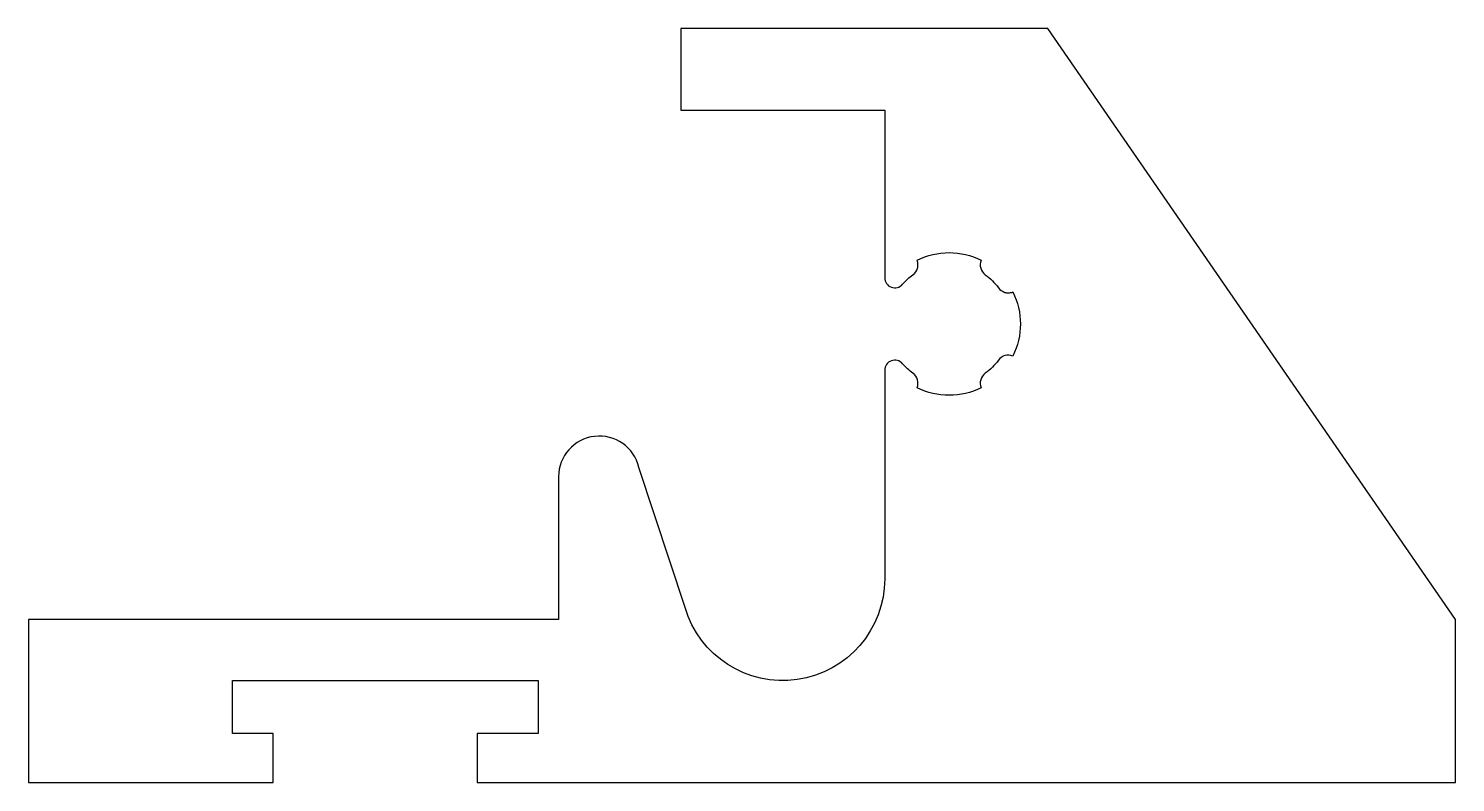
# Model space of a CAD drawing. Extents: x 611.6 to 646.6, y 630.8 to 649.3.
import ezdxf

# ---------------------------------------------------------------- set-up
doc = ezdxf.new("R2010")
doc.units = 0
doc.layers.add('ANA', color=220, linetype='CONTINUOUS')

msp = doc.modelspace()

# ---------------------------------------------------------------- linework, layer by layer
at = {"layer": 'ANA', "color": 0}
msp.add_lwpolyline([(633.433, 640.517, 0.16652), (633.443, 640.712, 0.166584), (633.332, 640.871, -0.057749), (633.079, 641.106, 0.696714), (632.639, 640.944), (632.639, 635.831, -0.866197), (627.741, 635.125), (626.612, 638.561, 0.890172), (624.639, 638.331), (624.639, 634.831), (611.639, 634.831), (611.639, 630.831), (617.639, 630.831), (617.639, 632.031), (616.639, 632.031), (616.639, 633.331), (624.139, 633.331), (624.139, 632.031), (622.639, 632.031), (622.639, 630.831), (646.639, 630.831), (646.639, 634.831), (636.639, 649.331), (627.639, 649.331), (627.639, 647.331), (632.639, 647.331), (632.639, 643.218, 0.696716), (633.079, 643.056, -0.057749), (633.332, 643.291, 0.166643), (633.443, 643.45, 0.069548), (633.455, 643.533, 0.095933), (633.433, 643.645, -0.237148), (635.005, 643.645, 0.166628), (634.994, 643.45, 0.166549), (635.106, 643.291, -0.076571), (635.429, 642.968, 0.166573), (635.588, 642.857, 0.069607), (635.67, 642.845, 0.09583), (635.782, 642.867, -0.237153), (635.782, 641.295, 0.16658), (635.588, 641.305, 0.166597), (635.429, 641.194, -0.076571), (635.106, 640.871, 0.166574), (634.994, 640.712, 0.16661), (635.005, 640.517, -0.237158)], format="xyb", close=True, dxfattribs=at)

doc.saveas('drawing.dxf')
